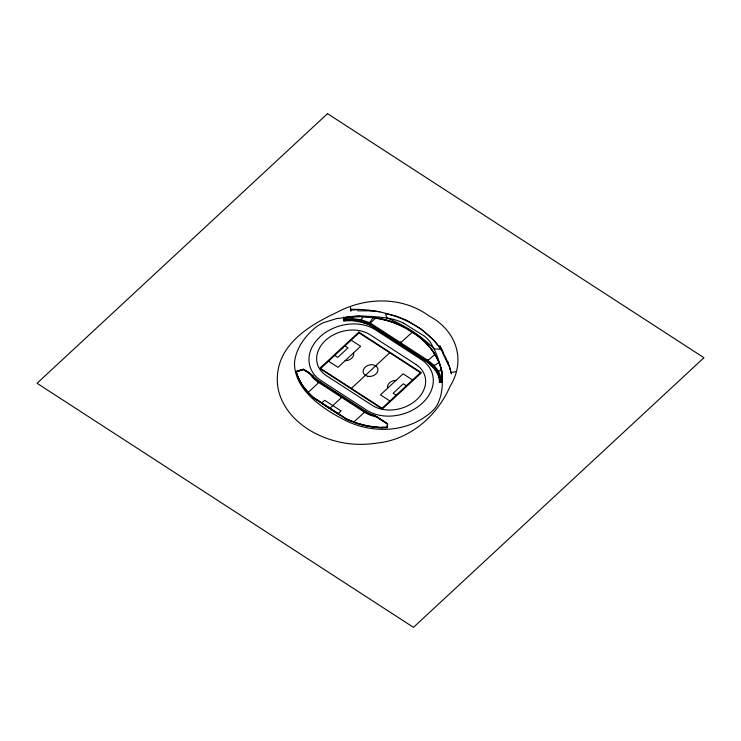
<?xml version="1.0" encoding="UTF-8"?>
<svg xmlns="http://www.w3.org/2000/svg" width="741" height="741" viewBox="0 0 741 741"><rect width="100%" height="100%" fill="white"/><g stroke="black" fill="none" stroke-linecap="round" stroke-linejoin="round"><path stroke-width="1.11" d="M350.845 311.294L350.456 306.635M426.825 361.701A46.581 35.577 -15.7 0 1 432.096 366.563C436.282 370.778 439.635 376.289 439.385 382.43L442.377 382.097L441.645 370.741M352.17 318.111L351.919 320.621L343.861 320.964L343.565 318.306M373.019 317.732A83.696 63.93 -15.7 0 0 362.923 316.722L352.799 316.935L351.919 320.621L362.256 322.335A45.09 34.447 -15.7 0 1 368.027 324.271L368.546 324.447L373.029 317.722L379.957 318.982A95.784 73.164 -15.7 0 1 411.959 332.125M361.108 319.232L360.367 321.705L362.923 316.74M368.546 324.447L369.379 322.372M432.096 366.563A42.487 34.929 -55.4 0 0 426.788 361.552L368.722 324.53L369.935 322.687M399.288 343.731L400.51 341.87M427.761 359.746L426.575 361.423L372.325 326.244L368.907 324.651M434.207 364.933L432.475 366.878L439.024 362.516A94.681 72.312 -15.7 0 0 436.56 357.495L436.032 356.412A96.997 74.081 -15.7 0 0 412.2 331.996M368.722 324.53L375.594 318.139M351.373 388.377L389.729 352.772M399.325 343.861L412.07 332.45M310.599 395.203L308.043 392.517L319.816 381.596L365.572 411.264A41.589 31.761 -15.7 0 0 371.408 414.302L373.973 415.293M329.708 408.467L342.694 396.435L340.619 397.389M353.596 422.25L365.572 411.264L363.525 412.209M426.612 361.552L434.837 354.541A95.811 73.183 -15.7 0 0 412.228 332.301M438.635 370.528L436.671 372.186L441.479 369.981L441.617 370.583M441.154 376.354L438.987 377.651L442.414 376.752M317.796 382.532L319.816 381.596A41.589 31.761 -15.7 0 1 314.925 377.678L307.904 371.908M439.385 382.43L441.617 381.467M296.261 371.324L303.43 369.129L308.932 372.704L313.1 378.021A43.487 33.215 -15.7 0 0 318.361 382.273L364.109 411.94A43.487 33.215 -15.7 0 0 370.435 415.201L377.595 417.368M296.335 371.593L303.504 369.398L310.951 374.224L313.943 377.78A42.533 32.493 -15.7 0 0 319.084 381.93L364.841 411.598A42.543 32.493 -15.7 0 0 371.019 414.793L376.058 416.451L387.58 423.917M296.409 371.862L303.578 369.666L313.397 376.03M350.298 309.358C392.313 308.099 440.117 328.254 451.102 372.501L455.845 371.658M354.809 316.481L336.738 318.556L323.78 322.557A34.836 26.611 -15.7 0 0 315.564 327.42C304.94 336.238 295.946 348.502 294.501 362.516C294.149 385.644 314.212 402.067 332.172 413.172A171.958 131.342 -15.7 0 0 341.073 418.109C369.49 434.43 407.985 433.8 432.577 410.829A32.326 24.694 -15.7 0 0 437.051 405.29C447.305 385.598 441.349 359.848 430.049 341.796A49.11 37.513 -15.7 0 0 424.565 336.229L403.641 323.224M343.629 318.945L352.123 318.574L360.96 319.714L369.324 322.52A2.769 2.121 -15.7 0 1 369.87 322.78L427.492 360.135C434.587 365.091 441.441 372.454 441.117 381.68L442.22 381.559A71.451 54.575 -15.7 0 0 441.627 370.695M343.741 319.955L352.021 319.603L360.663 320.705L368.935 323.484A1.815 1.389 -15.7 0 1 369.296 323.65L426.881 360.987C433.818 365.841 440.571 373.019 440.256 382.06L442.294 381.828A71.451 54.575 -15.7 0 0 441.71 370.963L441.349 369.527M357.783 310.831L370.296 310.831M359.061 316.388L368.147 316.852L378.447 318.417A96.497 73.702 -15.7 0 1 412.191 332.014M382.384 427.168L386.895 427.251M382.458 427.437L386.969 427.52L387.506 423.648L377.901 417.424M382.532 427.705L387.043 427.789L387.663 424.185L373.77 415.182M374.446 311.118L379.827 311.729M386.913 317.982L385.45 313.554L396.611 316.24L406.624 320.26L420.851 328.772L433.253 339.6A102.193 78.055 -15.7 0 1 440.663 349.224L434.402 348.965A184.685 141.059 -15.7 0 0 386.932 317.954L374.279 316.583A144.856 110.641 -15.7 0 0 354.809 316.49M378.864 417.915L377.66 417.378M362.256 322.335L368.027 324.271M352.308 421.768L346.501 419.35L313.406 397.889L309.219 393.406A83.974 64.143 -15.7 0 1 295.992 371.398M352.142 421.462L346.418 419.082L313.332 397.621L309.701 393.906M377.827 417.387L374.501 415.59M351.178 340.165L360.645 346.297L337.998 367.323L328.532 361.182M412.561 379.957L403.104 373.825L380.457 394.851L389.914 400.983M344.963 345.936L347.974 347.89L337.766 357.366L334.756 355.411M406.337 385.737L403.326 383.782L393.128 393.258L396.139 395.212M312.73 396.87L346.343 418.813L352.068 421.194A83.974 64.143 -15.7 0 0 382.337 427.381M312.554 396.898L310.766 395.185M434.856 354.578L436.292 357.005M442.71 352.957L448.601 365.387M437.116 358.283L438.264 360.728M437.746 359.635L435.958 356.143A96.997 74.081 -15.7 0 0 412.116 331.727A96.497 73.702 -15.7 0 0 378.364 318.158L368.073 316.583L358.987 316.12A71.08 54.297 -15.7 0 0 343.565 317.611L343.861 320.964M438.19 360.459L438.765 361.83M438.691 361.562L439.237 362.942M439.163 362.673L439.672 364.063M439.598 363.794L440.089 365.193M447.759 361.441L448.083 362.358M449.676 368.268L450.621 371.037M440.015 364.924L440.469 366.332M450.917 371.982L451.491 373.881L451.102 372.501M440.395 366.063L440.821 367.48M442.136 381.245L442.377 382.097M343.426 317.102L343.713 318.13A74.359 56.798 -15.7 0 1 352.799 316.926M440.747 367.203L441.145 368.629M441.062 368.36L441.423 369.796M386.904 318A62.466 47.711 -15.7 0 1 403.697 323.169M353.633 352.966A7.429 5.678 -15.7 0 1 345.167 360.663M387.626 388.191A7.429 5.678 -15.7 0 1 395.879 380.365M382.495 427.881A82.927 63.337 -15.7 0 1 353.689 422.277M308.043 392.517A82.529 63.041 -15.7 0 1 296.205 371.917M439.005 362.525A75.98 58.039 -15.7 0 1 441.497 369.981M448.787 365.174A96.914 59.651 -78.7 0 1 449.88 368.055M439.821 345.408A125.21 102.527 -27.9 0 1 443.414 352.633M370.259 310.998A116.93 99.692 -42.5 0 1 374.409 311.276M350.817 310.127A168.031 153.971 -74.1 0 1 357.801 309.794M343.648 317.88A71.08 54.297 -15.7 0 1 359.07 316.351M382.412 427.65A83.974 64.143 -15.7 0 1 352.17 421.434M309.321 393.656A83.974 64.143 -15.7 0 1 296.067 371.667M277.449 375.15L277.31 377.956A87.253 66.644 -15.7 0 0 278.801 391.72C287.351 422.435 319.64 440.302 349.622 443.757A85.261 65.125 -15.7 0 0 360.006 444.35L363.553 444.304A88.401 67.514 -15.7 0 0 377.864 442.97C410.616 439.385 437.422 415.553 450.25 386.024C466.487 359.552 455.872 330.153 429.224 316.083C402.27 296.196 365.609 296.919 336.794 312.415C310.627 324.66 279.765 343.074 277.449 375.15M340.943 410.838L337.979 413.904L321.353 403.132L324.725 400.316L340.943 410.838M327.522 113.651L37.05 383.282L413.478 627.349L703.95 357.718L327.522 113.651M358.801 332.116L319.686 368.434L382.291 409.032L421.416 372.714L358.801 332.116M359.033 332.866L320.677 368.472L382.06 408.272L420.416 372.667L359.033 332.866M421.305 359.524L375.548 329.856A39.921 30.492 -15.7 0 0 319.973 336.859A39.921 30.492 -15.7 0 0 320.964 380.531L366.712 410.199A39.921 30.492 -15.7 0 0 422.296 403.197A39.921 30.492 -15.7 0 0 421.305 359.524M415.97 364.47L370.222 334.812A32.122 24.536 -15.7 0 0 325.503 340.443A32.122 24.536 -15.7 0 0 326.29 375.585L372.047 405.253A32.122 24.536 -15.7 0 0 416.766 399.621A32.122 24.536 -15.7 0 0 415.97 364.47M367.906 376.335A7.549 5.761 -15.7 0 0 377.882 368.814A7.549 5.761 -15.7 0 0 365.85 366.563A7.549 5.761 -15.7 0 0 367.906 376.335"/></g></svg>
